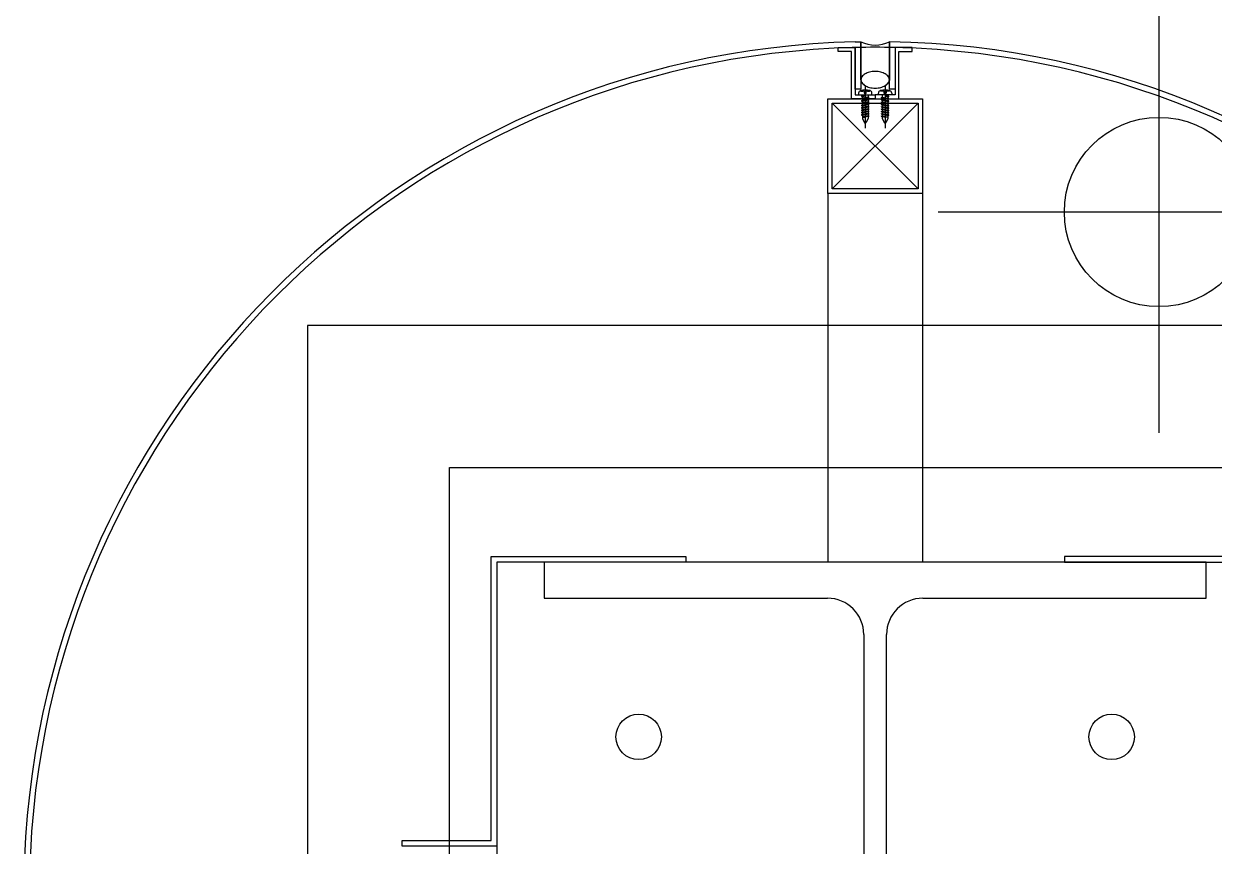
# Model space of a CAD drawing. Header units: millimetres. Extents: x -168200 to 672800, y -7409 to 118800.
# Drawn here: x 108050 to 108679, y 26775 to 27209 of the extents above; entities that cross this region are included whole.
import ezdxf

# ---------------------------------------------------------------- set-up
doc = ezdxf.new("R2010")
doc.units = ezdxf.units.MM
doc.header["$LTSCALE"] = 200
for name, color, linetype in [('01하지철물', 8, 'Continuous'), ('1 BA', 9, 'Continuous'), ('CON', 2, 'Continuous')]:
    doc.layers.add(name, color=color, linetype=linetype)

msp = doc.modelspace()

# ---------------------------------------------------------------- linework, layer by layer
at = {"layer": '01하지철물'}
for points in [[(108250, 26775), (108250, 26778), (108297, 26778), (108297, 26928), (108400, 26928), (108400, 26925), (108300, 26925), (108300, 26775)], [(108750, 26775), (108750, 26778), (108703, 26778), (108703, 26928), (108600, 26928), (108600, 26925), (108700, 26925), (108700, 26775)]]:
    msp.add_lwpolyline(points, close=True, dxfattribs=at)
at = {"layer": '1 BA'}
for p, q in [((108650, 27226.67), (108650, 26993.33)), ((108480.5, 27194.86), (108480.5, 27196.86)), ((108480.5, 27196.86), (108489.5, 27196.86)), ((108489.5, 27199.88), (108492.5, 27199.86)), ((108489.5, 27174.86), (108489.5, 27196.88)), ((108489.5, 27196.86), (108489.5, 27171.86)), ((108492.5, 27199.86), (108492.5, 27179.4)), ((108492.5, 27199.86), (108492.5, 27174.86)), ((108492.5, 27179.86), (108492.5, 27199.86)), ((108507.5, 27174.86), (108507.5, 27199.94)), ((108507.5, 27199.86), (108507.5, 27179.4)), ((108507.5, 27199.86), (108507.5, 27179.86)), ((108510.5, 27196.86), (108510.5, 27174.86)), ((108519.5, 27196.86), (108510.5, 27196.86)), ((108510.5, 27196.86), (108510.5, 27171.86)), ((108519.5, 27194.86), (108519.5, 27196.86)), ((108487.5, 27194.86), (108480.5, 27194.86)), ((108487.5, 27169.86), (108487.5, 27194.86)), ((108512.5, 27169.86), (108512.5, 27194.86)), ((108512.5, 27194.86), (108519.5, 27194.86)), ((108492.5, 27174.86), (108489.5, 27174.86)), ((108489.5, 27171.86), (108500, 27171.86)), ((108491.25, 27172.85), (108491.25, 27171.86)), ((108491.25, 27171.86), (108498.25, 27171.86)), ((108492.2, 27174.11), (108492.43, 27173.91)), ((108492.43, 27173.91), (108492.68, 27173.81)), ((108492.68, 27173.81), (108492.95, 27173.79)), ((108492.95, 27173.79), (108493.22, 27173.83)), ((108493.22, 27173.83), (108493.49, 27173.89)), ((108493.25, 27171.35), (108493.25, 27171.86)), ((108493.49, 27173.89), (108493.73, 27173.96)), ((108493.73, 27173.96), (108493.94, 27174.01)), ((108493.94, 27174.01), (108494.09, 27174.01)), ((108494.09, 27174.01), (108494.19, 27173.95)), ((108494.19, 27173.95), (108494.24, 27173.83)), ((108494.24, 27173.28), (108494.23, 27173.07)), ((108494.23, 27173.07), (108494.24, 27172.87)), ((108494.24, 27173.83), (108494.26, 27173.67)), ((108494.26, 27173.48), (108494.24, 27173.28)), ((108494.24, 27172.87), (108494.28, 27172.7)), ((108494.26, 27173.67), (108494.26, 27173.48)), ((108494.28, 27172.7), (108494.36, 27172.57)), ((108494.36, 27172.57), (108494.47, 27172.47)), ((108494.47, 27172.47), (108494.6, 27172.41)), ((108494.6, 27172.41), (108494.75, 27172.4)), ((108494.75, 27176.83), (108494.75, 27154.25)), ((108494.75, 27172.4), (108494.9, 27172.41)), ((108494.9, 27172.41), (108495.03, 27172.47)), ((108495.03, 27172.47), (108495.14, 27172.57)), ((108495.14, 27172.57), (108495.22, 27172.7)), ((108495.22, 27172.7), (108495.26, 27172.87)), ((108495.24, 27173.67), (108495.26, 27173.83)), ((108495.24, 27173.48), (108495.24, 27173.67)), ((108495.26, 27173.28), (108495.24, 27173.48)), ((108495.26, 27173.83), (108495.31, 27173.95)), ((108495.27, 27173.07), (108495.26, 27173.28)), ((108495.26, 27172.87), (108495.27, 27173.07)), ((108495.31, 27173.95), (108495.41, 27174.01)), ((108495.41, 27174.01), (108495.56, 27174.01)), ((108495.56, 27174.01), (108495.77, 27173.96)), ((108495.77, 27173.96), (108496.01, 27173.89)), ((108496.01, 27173.89), (108496.28, 27173.83)), ((108496.25, 27171.86), (108496.25, 27170.74)), ((108496.28, 27173.83), (108496.55, 27173.79)), ((108496.55, 27173.79), (108496.82, 27173.81)), ((108496.82, 27173.81), (108497.07, 27173.91)), ((108497.07, 27173.91), (108497.3, 27174.11)), ((108498.25, 27171.86), (108498.25, 27172.85)), ((108510.5, 27171.86), (108500, 27171.86)), ((108500, 27171.86), (108500, 27169.86)), ((108500, 27171.86), (108500, 27169.86)), ((108501.75, 27171.86), (108501.75, 27172.85)), ((108508.75, 27171.86), (108501.75, 27171.86)), ((108502.93, 27173.91), (108502.7, 27174.11)), ((108503.18, 27173.81), (108502.93, 27173.91)), ((108503.45, 27173.79), (108503.18, 27173.81)), ((108503.72, 27173.83), (108503.45, 27173.79)), ((108503.99, 27173.89), (108503.72, 27173.83)), ((108503.75, 27171.86), (108503.75, 27170.74)), ((108504.23, 27173.96), (108503.99, 27173.89)), ((108504.44, 27174.01), (108504.23, 27173.96)), ((108504.59, 27174.01), (108504.44, 27174.01)), ((108504.69, 27173.95), (108504.59, 27174.01)), ((108504.74, 27173.83), (108504.69, 27173.95)), ((108504.73, 27173.07), (108504.74, 27173.28)), ((108504.74, 27172.87), (108504.73, 27173.07)), ((108504.76, 27173.67), (108504.74, 27173.83)), ((108504.74, 27173.28), (108504.76, 27173.48)), ((108504.78, 27172.7), (108504.74, 27172.87)), ((108504.76, 27173.48), (108504.76, 27173.67)), ((108504.86, 27172.57), (108504.78, 27172.7)), ((108504.97, 27172.47), (108504.86, 27172.57)), ((108505.1, 27172.41), (108504.97, 27172.47)), ((108505.25, 27172.4), (108505.1, 27172.41)), ((108505.25, 27176.83), (108505.25, 27154.25)), ((108505.4, 27172.41), (108505.25, 27172.4)), ((108505.53, 27172.47), (108505.4, 27172.41)), ((108505.64, 27172.57), (108505.53, 27172.47)), ((108505.72, 27172.7), (108505.64, 27172.57)), ((108505.76, 27172.87), (108505.72, 27172.7)), ((108505.76, 27173.83), (108505.74, 27173.67)), ((108505.74, 27173.67), (108505.74, 27173.48)), ((108505.74, 27173.48), (108505.76, 27173.28)), ((108505.81, 27173.95), (108505.76, 27173.83)), ((108505.76, 27173.28), (108505.77, 27173.07)), ((108505.77, 27173.07), (108505.76, 27172.87)), ((108505.91, 27174.01), (108505.81, 27173.95)), ((108506.06, 27174.01), (108505.91, 27174.01)), ((108506.27, 27173.96), (108506.06, 27174.01)), ((108506.51, 27173.89), (108506.27, 27173.96)), ((108506.78, 27173.83), (108506.51, 27173.89)), ((108506.75, 27171.35), (108506.75, 27171.86)), ((108507.05, 27173.79), (108506.78, 27173.83)), ((108507.32, 27173.81), (108507.05, 27173.79)), ((108507.57, 27173.91), (108507.32, 27173.81)), ((108510.5, 27174.86), (108507.5, 27174.86)), ((108507.8, 27174.11), (108507.57, 27173.91)), ((108508.75, 27172.85), (108508.75, 27171.86)), ((108475, 27119.86), (108475, 27169.86)), ((108475, 27169.86), (108525, 27169.86)), ((108477.3, 27167.56), (108522.7, 27122.16)), ((108477.3, 27122.16), (108522.7, 27167.56)), ((108477.3, 27122.16), (108477.3, 27167.56)), ((108477.3, 27167.56), (108522.7, 27167.56)), ((108500, 27169.86), (108487.5, 27169.86)), ((108494.8, 27171.45), (108492.75, 27171.12)), ((108496.74, 27170.54), (108492.75, 27169.88)), ((108496.74, 27169.31), (108492.75, 27168.65)), ((108496.74, 27168.07), (108492.75, 27167.42)), ((108496.74, 27166.84), (108492.75, 27166.19)), ((108496.74, 27165.61), (108492.75, 27164.95)), ((108492.76, 27171.05), (108493.25, 27170.85)), ((108492.76, 27169.82), (108493.25, 27169.62)), ((108492.76, 27168.58), (108493.25, 27168.38)), ((108492.76, 27167.35), (108493.25, 27167.15)), ((108492.76, 27166.12), (108493.25, 27165.92)), ((108492.77, 27171.16), (108493.25, 27171.35)), ((108492.77, 27169.92), (108493.25, 27170.12)), ((108492.77, 27168.69), (108493.25, 27168.88)), ((108492.77, 27167.46), (108493.25, 27167.65)), ((108492.77, 27166.22), (108493.25, 27166.42)), ((108492.77, 27164.99), (108493.25, 27165.19)), ((108494.82, 27171.35), (108492.81, 27171.02)), ((108496.73, 27170.43), (108492.81, 27169.79)), ((108496.73, 27169.2), (108492.81, 27168.56)), ((108496.73, 27167.97), (108492.81, 27167.32)), ((108496.73, 27166.73), (108492.81, 27166.09)), ((108496.73, 27165.5), (108492.81, 27164.86)), ((108494.8, 27171.45), (108493.25, 27171.35)), ((108494.82, 27171.35), (108493.25, 27170.85)), ((108493.25, 27170.85), (108493.25, 27170.12)), ((108496.25, 27170.74), (108493.25, 27170.12)), ((108496.25, 27170.24), (108493.25, 27169.62)), ((108493.25, 27169.62), (108493.25, 27168.88)), ((108496.25, 27169.51), (108493.25, 27168.88)), ((108496.25, 27169.01), (108493.25, 27168.38)), ((108493.25, 27168.38), (108493.25, 27167.65)), ((108496.25, 27168.27), (108493.25, 27167.65)), ((108496.25, 27167.77), (108493.25, 27167.15)), ((108493.25, 27167.15), (108493.25, 27166.42)), ((108496.25, 27167.04), (108493.25, 27166.42)), ((108496.25, 27166.54), (108493.25, 27165.92)), ((108493.25, 27165.92), (108493.25, 27165.19)), ((108496.25, 27165.81), (108493.25, 27165.19)), ((108496.25, 27165.31), (108493.25, 27164.69)), ((108496.74, 27170.54), (108496.25, 27170.74)), ((108496.73, 27170.43), (108496.25, 27170.24)), ((108496.25, 27170.24), (108496.25, 27169.51)), ((108496.74, 27169.31), (108496.25, 27169.51)), ((108496.73, 27169.2), (108496.25, 27169.01)), ((108496.25, 27169.01), (108496.25, 27168.27)), ((108496.74, 27168.07), (108496.25, 27168.27)), ((108496.73, 27167.97), (108496.25, 27167.77)), ((108496.25, 27167.77), (108496.25, 27167.04)), ((108496.74, 27166.84), (108496.25, 27167.04)), ((108496.73, 27166.73), (108496.25, 27166.54)), ((108496.25, 27166.54), (108496.25, 27165.81)), ((108496.74, 27165.61), (108496.25, 27165.81)), ((108496.73, 27165.5), (108496.25, 27165.31)), ((108496.25, 27165.31), (108496.25, 27164.57)), ((108500, 27169.86), (108512.5, 27169.86)), ((108503.26, 27170.54), (108503.75, 27170.74)), ((108503.26, 27170.54), (108507.25, 27169.88)), ((108503.26, 27169.31), (108503.75, 27169.51)), ((108503.26, 27169.31), (108507.25, 27168.65)), ((108503.26, 27168.07), (108503.75, 27168.27)), ((108503.26, 27168.07), (108507.25, 27167.42)), ((108503.26, 27166.84), (108503.75, 27167.04)), ((108503.26, 27166.84), (108507.25, 27166.19)), ((108503.26, 27165.61), (108503.75, 27165.81)), ((108503.26, 27165.61), (108507.25, 27164.95)), ((108503.27, 27170.43), (108503.75, 27170.24)), ((108503.27, 27170.43), (108507.19, 27169.79)), ((108503.27, 27169.2), (108503.75, 27169.01)), ((108503.27, 27169.2), (108507.19, 27168.56)), ((108503.27, 27167.97), (108503.75, 27167.77)), ((108503.27, 27167.97), (108507.19, 27167.32)), ((108503.27, 27166.73), (108507.19, 27166.09)), ((108503.27, 27166.73), (108503.75, 27166.54)), ((108503.27, 27165.5), (108503.75, 27165.31)), ((108503.27, 27165.5), (108507.19, 27164.86)), ((108503.75, 27170.74), (108506.75, 27170.12)), ((108503.75, 27170.24), (108506.75, 27169.62)), ((108503.75, 27170.24), (108503.75, 27169.51)), ((108503.75, 27169.51), (108506.75, 27168.88)), ((108503.75, 27169.01), (108506.75, 27168.38)), ((108503.75, 27169.01), (108503.75, 27168.27)), ((108503.75, 27168.27), (108506.75, 27167.65)), ((108503.75, 27167.77), (108506.75, 27167.15)), ((108503.75, 27167.77), (108503.75, 27167.04)), ((108503.75, 27167.04), (108506.75, 27166.42)), ((108503.75, 27166.54), (108506.75, 27165.92)), ((108503.75, 27166.54), (108503.75, 27165.81)), ((108503.75, 27165.81), (108506.75, 27165.19)), ((108503.75, 27165.31), (108506.75, 27164.69)), ((108503.75, 27165.31), (108503.75, 27164.57)), ((108505.18, 27171.35), (108507.19, 27171.02)), ((108505.18, 27171.35), (108506.75, 27170.85)), ((108505.2, 27171.45), (108507.25, 27171.12)), ((108505.2, 27171.45), (108506.75, 27171.35)), ((108507.23, 27171.16), (108506.75, 27171.35)), ((108507.24, 27171.05), (108506.75, 27170.85)), ((108506.75, 27170.85), (108506.75, 27170.12)), ((108507.23, 27169.92), (108506.75, 27170.12)), ((108507.24, 27169.82), (108506.75, 27169.62)), ((108506.75, 27169.62), (108506.75, 27168.88)), ((108507.23, 27168.69), (108506.75, 27168.88)), ((108507.24, 27168.58), (108506.75, 27168.38)), ((108506.75, 27168.38), (108506.75, 27167.65)), ((108507.23, 27167.46), (108506.75, 27167.65)), ((108507.24, 27167.35), (108506.75, 27167.15)), ((108506.75, 27167.15), (108506.75, 27166.42)), ((108507.23, 27166.22), (108506.75, 27166.42)), ((108507.24, 27166.12), (108506.75, 27165.92)), ((108506.75, 27165.92), (108506.75, 27165.19)), ((108507.23, 27164.99), (108506.75, 27165.19)), ((108522.7, 27167.56), (108522.7, 27122.16)), ((108525, 27169.86), (108525, 27119.86)), ((108496.74, 27164.37), (108492.75, 27163.72)), ((108496.74, 27163.14), (108492.75, 27162.49)), ((108496.74, 27161.91), (108492.75, 27161.25)), ((108492.76, 27164.89), (108493.25, 27164.69)), ((108492.76, 27163.65), (108493.25, 27163.45)), ((108492.76, 27162.42), (108493.25, 27162.22)), ((108492.76, 27161.19), (108493.25, 27160.99)), ((108492.77, 27163.76), (108493.25, 27163.95)), ((108492.77, 27162.53), (108493.25, 27162.72)), ((108492.77, 27161.29), (108493.25, 27161.49)), ((108496.73, 27164.27), (108492.81, 27163.62)), ((108496.73, 27163.04), (108492.81, 27162.39)), ((108496.73, 27161.8), (108492.81, 27161.16)), ((108493.25, 27164.69), (108493.25, 27163.95)), ((108496.25, 27164.57), (108493.25, 27163.95)), ((108496.25, 27164.07), (108493.25, 27163.45)), ((108493.25, 27163.45), (108493.25, 27162.72)), ((108496.25, 27163.34), (108493.25, 27162.72)), ((108496.25, 27162.84), (108493.25, 27162.22)), ((108493.25, 27162.22), (108493.25, 27161.49)), ((108496.25, 27162.11), (108493.25, 27161.49)), ((108496.25, 27161.61), (108493.25, 27160.99)), ((108493.25, 27161.06), (108493.25, 27159.36)), ((108496.25, 27160.88), (108493.25, 27160.25)), ((108496.74, 27160.68), (108493.25, 27160.07)), ((108493.25, 27160.07), (108494.79, 27160.07)), ((108493.25, 27159.36), (108494.37, 27157.05)), ((108496.73, 27160.57), (108493.5, 27160.07)), ((108496.25, 27160.38), (108494.79, 27160.07)), ((108496.25, 27159.36), (108495.13, 27157.05)), ((108496.74, 27164.37), (108496.25, 27164.57)), ((108496.73, 27164.27), (108496.25, 27164.07)), ((108496.25, 27164.07), (108496.25, 27163.34)), ((108496.74, 27163.14), (108496.25, 27163.34)), ((108496.73, 27163.04), (108496.25, 27162.84)), ((108496.25, 27162.84), (108496.25, 27162.11)), ((108496.74, 27161.91), (108496.25, 27162.11)), ((108496.73, 27161.8), (108496.25, 27161.61)), ((108496.25, 27161.61), (108496.25, 27160.88)), ((108496.74, 27160.68), (108496.25, 27160.88)), ((108496.73, 27160.57), (108496.25, 27160.38)), ((108496.25, 27160.38), (108496.25, 27159.36)), ((108503.26, 27164.37), (108503.75, 27164.57)), ((108503.26, 27164.37), (108507.25, 27163.72)), ((108503.26, 27163.14), (108503.75, 27163.34)), ((108503.26, 27163.14), (108507.25, 27162.49)), ((108503.26, 27161.91), (108503.75, 27162.11)), ((108503.26, 27161.91), (108507.25, 27161.25)), ((108503.26, 27160.68), (108503.75, 27160.88)), ((108503.26, 27160.68), (108506.75, 27160.07)), ((108503.27, 27164.27), (108507.19, 27163.62)), ((108503.27, 27164.27), (108503.75, 27164.07)), ((108503.27, 27163.04), (108503.75, 27162.84)), ((108503.27, 27163.04), (108507.19, 27162.39)), ((108503.27, 27161.8), (108507.19, 27161.16)), ((108503.27, 27161.8), (108503.75, 27161.61)), ((108503.27, 27160.57), (108506.5, 27160.07)), ((108503.27, 27160.57), (108503.75, 27160.38)), ((108503.75, 27164.57), (108506.75, 27163.95)), ((108503.75, 27164.07), (108506.75, 27163.45)), ((108503.75, 27164.07), (108503.75, 27163.34)), ((108503.75, 27163.34), (108506.75, 27162.72)), ((108503.75, 27162.84), (108506.75, 27162.22)), ((108503.75, 27162.84), (108503.75, 27162.11)), ((108503.75, 27162.11), (108506.75, 27161.49)), ((108503.75, 27161.61), (108503.75, 27160.88)), ((108503.75, 27161.61), (108506.75, 27160.99)), ((108503.75, 27160.88), (108506.75, 27160.25)), ((108503.75, 27160.38), (108505.21, 27160.07)), ((108503.75, 27160.38), (108503.75, 27159.36)), ((108503.75, 27159.36), (108504.87, 27157.05)), ((108506.75, 27160.07), (108505.21, 27160.07)), ((108506.75, 27159.36), (108505.63, 27157.05)), ((108507.24, 27164.89), (108506.75, 27164.69)), ((108506.75, 27164.69), (108506.75, 27163.95)), ((108507.23, 27163.76), (108506.75, 27163.95)), ((108507.24, 27163.65), (108506.75, 27163.45)), ((108506.75, 27163.45), (108506.75, 27162.72)), ((108507.23, 27162.53), (108506.75, 27162.72)), ((108507.24, 27162.42), (108506.75, 27162.22)), ((108506.75, 27162.22), (108506.75, 27161.49)), ((108507.23, 27161.29), (108506.75, 27161.49)), ((108507.24, 27161.19), (108506.75, 27160.99)), ((108506.75, 27161.06), (108506.75, 27159.36)), ((108522.7, 27122.16), (108477.3, 27122.16)), ((108475, 27119.86), (108475, 26925)), ((108525, 27119.86), (108475, 27119.86)), ((108525, 27119.86), (108525, 26925)), ((108766.67, 27110), (108533.33, 27110)), ((108275, 26975), (108725, 26975)), ((108275, 26525), (108275, 26975)), ((108675, 26925), (108325, 26925)), ((108325, 26925), (108325, 26906)), ((108675, 26906), (108675, 26925)), ((108325, 26906), (108474.75, 26906)), ((108525.25, 26906), (108675, 26906)), ((108494, 26886.75), (108494, 26613.25)), ((108506, 26613.25), (108506, 26886.75)), ((108300, 26775), (108300, 26725))]:
    msp.add_line(p, q, dxfattribs=at)
for centre, radius in [((108650, 27110), 50), ((108375, 26832.75), 12), ((108625, 26832.75), 12)]:
    msp.add_circle(centre, radius, dxfattribs=at)
for centre, radius, start, end in [((108500, 26750), 450, 91.33703, 179.04503), ((108500, 26750), 447, 91.346, 178.654), ((108500, 26750), 447, 90, 92.50028), ((108500, 27216), 17.8, 245.07803, 294.92197), ((108500, 26750), 447, 87.49972, 90), ((108500, 26750), 450, 1.33703, 89.04503), ((108500, 26750), 447, 1.346, 88.654), ((108500, 27171.43), 12.8, 90, 103.59383), ((108500, 27171.43), 12.8, 76.40617, 90), ((108495.15, 27179.86), 2.65, 144.6431, 180), ((108495.15, 27179.86), 2.65, 180, 215.3569), ((108497.46, 27178.22), 5.48, 120.27573, 144.6431), ((108497.46, 27181.5), 5.48, 215.3569, 239.72427), ((108498.99, 27175.59), 8.52, 103.59383, 120.27573), ((108501.01, 27175.59), 8.52, 59.72427, 76.40617), ((108502.54, 27178.22), 5.48, 35.3569, 59.72427), ((108502.54, 27181.5), 5.48, 300.27573, 324.6431), ((108504.85, 27179.86), 2.65, 0, 35.3569), ((108504.85, 27179.86), 2.65, 324.6431, 0), ((108492.55, 27172.85), 1.3, 105.58862, 179.97665), ((108494.75, 27165.1), 9.36, 74.20502, 105.79498), ((108498.99, 27184.12), 8.52, 239.72427, 256.40617), ((108500, 27188.28), 12.8, 256.40617, 270), ((108496.95, 27172.85), 1.3, 0.02335, 74.41138), ((108500, 27188.28), 12.8, 270, 283.59383), ((108503.05, 27172.85), 1.3, 105.58862, 179.97665), ((108505.25, 27165.1), 9.36, 74.20502, 105.79498), ((108501.01, 27184.12), 8.52, 283.59383, 300.27573), ((108507.45, 27172.85), 1.3, 0.02335, 74.41138), ((108492.84, 27171.1), 0.0925, 139.86612, 209.92465), ((108492.84, 27169.86), 0.0925, 139.86612, 209.92465), ((108492.84, 27168.63), 0.0925, 139.86612, 209.92465), ((108492.84, 27167.4), 0.0925, 139.86612, 209.92465), ((108492.84, 27166.16), 0.0925, 139.86612, 209.92465), ((108494.78, 27171.4), 0.0602, 310.72712, 69.31493), ((108496.66, 27170.49), 0.0925, 319.86612, 29.92465), ((108496.66, 27169.26), 0.0925, 319.86612, 29.92465), ((108496.66, 27168.03), 0.0925, 319.86612, 29.92465), ((108496.66, 27166.79), 0.0925, 319.86612, 29.92465), ((108496.66, 27165.56), 0.0925, 319.86612, 29.92465), ((108503.34, 27170.49), 0.0925, 150.07535, 220.13388), ((108503.34, 27169.26), 0.0925, 150.07535, 220.13388), ((108503.34, 27168.03), 0.0925, 150.07535, 220.13388), ((108503.34, 27166.79), 0.0925, 150.07535, 220.13388), ((108503.34, 27165.56), 0.0925, 150.07535, 220.13388), ((108505.22, 27171.4), 0.0602, 110.68507, 229.27288), ((108507.16, 27171.1), 0.0925, 330.07535, 40.13388), ((108507.16, 27169.86), 0.0925, 330.07535, 40.13388), ((108507.16, 27168.63), 0.0925, 330.07535, 40.13388), ((108507.16, 27167.4), 0.0925, 330.07535, 40.13388), ((108507.16, 27166.16), 0.0925, 330.07535, 40.13388), ((108492.84, 27164.93), 0.0925, 139.86612, 209.92465), ((108492.84, 27163.7), 0.0925, 139.86612, 209.92465), ((108492.84, 27162.47), 0.0925, 139.86612, 209.92465), ((108492.84, 27161.23), 0.0925, 139.86612, 209.92465), ((108496.66, 27164.33), 0.0925, 319.86612, 29.92465), ((108496.66, 27163.1), 0.0925, 319.86612, 29.92465), ((108496.66, 27161.86), 0.0925, 319.86612, 29.92465), ((108496.66, 27160.63), 0.0925, 319.86612, 29.92465), ((108503.34, 27164.33), 0.0925, 150.07535, 220.13388), ((108503.34, 27163.1), 0.0925, 150.07535, 220.13388), ((108503.34, 27161.86), 0.0925, 150.07535, 220.13388), ((108503.34, 27160.63), 0.0925, 150.07535, 220.13388), ((108507.16, 27164.93), 0.0925, 330.07535, 40.13388), ((108507.16, 27163.7), 0.0925, 330.07535, 40.13388), ((108507.16, 27162.47), 0.0925, 330.07535, 40.13388), ((108507.16, 27161.23), 0.0925, 330.07535, 40.13388), ((108494.75, 27157.32), 0.46, 215.16271, 324.83729), ((108505.25, 27157.32), 0.46, 215.16271, 324.83729), ((108474.75, 26886.75), 19.25, 0, 90), ((108525.25, 26886.75), 19.25, 90, 180)]:
    msp.add_arc(centre, radius, start, end, dxfattribs=at)
at = {"layer": 'CON', "color": 8}
msp.add_lwpolyline([(108800, 26450), (108800, 27050), (108200, 27050), (108200, 26450)], close=True, dxfattribs=at)

doc.saveas('drawing.dxf')
